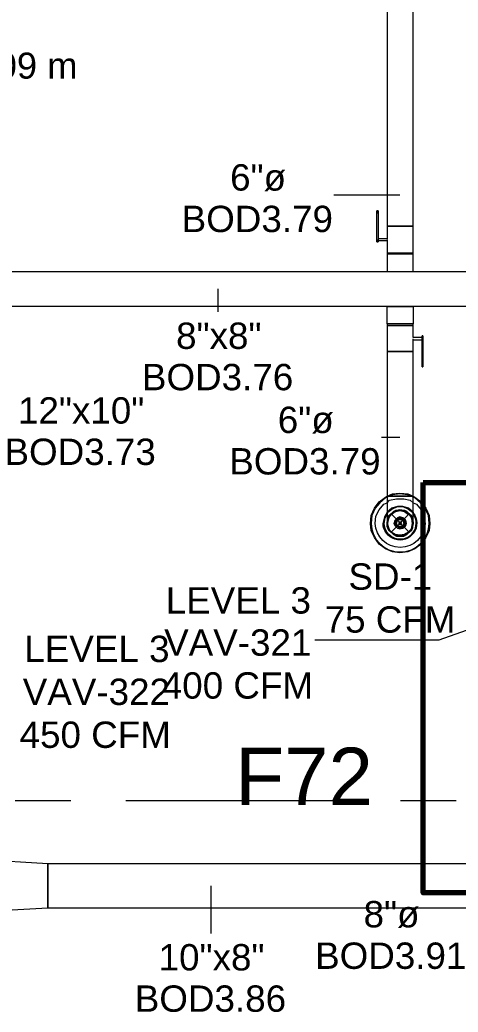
# Model space of a CAD drawing. Header units: metres. Extents: x -2 to 237, y -8 to 52.
# Drawn here: x 53.97 to 56.5, y 14.02 to 19.74 of the extents above; entities that cross this region are included whole.
import ezdxf

# ---------------------------------------------------------------- set-up
doc = ezdxf.new("R2010")
doc.units = ezdxf.units.M
doc.layers.add('HVAC - Ductos', color=5, linetype='Continuous', lineweight=0)
doc.layers.add('PDF3_Text', color=7, linetype='Continuous', lineweight=0)
doc.layers.add('PDF3_Geometry', color=7, linetype='Continuous', lineweight=0, true_color=0xaaaaaa)
doc.styles.add('PDF Arial-BoldMT-Identity-H', font='arial.ttf')
doc.styles.add('PDF Helvetica', font='')
doc.styles.get('PDF Helvetica').set_extended_font_data('Helvetica')

msp = doc.modelspace()

# ---------------------------------------------------------------- linework, layer by layer
at = {"layer": 'HVAC - Ductos', "lineweight": 0}
for points in [[(56.0366, 18.4765), (56.0366, 18.4719), (56.087, 18.4719), (56.087, 18.3985), (56.0962, 18.3985), (56.1099, 18.3985), (56.1237, 18.3985), (56.142, 18.3985), (56.1603, 18.3985), (56.1833, 18.3985), (56.2016, 18.3985), (56.2153, 18.3985), (56.2291, 18.3985), (56.2337, 18.3985), (56.2383, 18.3985), (56.2337, 18.3985), (56.2383, 18.3985), (56.2337, 18.3985), (56.2291, 18.3985), (56.2153, 18.3985), (56.2016, 18.3985), (56.1833, 18.3985), (56.1603, 18.3985), (56.142, 18.3985), (56.1237, 18.3985), (56.1099, 18.3985), (56.0962, 18.3985), (56.087, 18.3985), (56.087, 18.3939), (56.0962, 18.3939), (56.1099, 18.3939), (56.1237, 18.3939), (56.142, 18.3939), (56.1603, 18.3939), (56.1833, 18.3939), (56.2016, 18.3939), (56.2153, 18.3939), (56.2291, 18.3939), (56.2337, 18.3939), (56.2383, 18.3939), (56.2337, 18.3939), (56.2383, 18.3939), (56.2337, 18.3939), (56.2291, 18.3939), (56.2153, 18.3939), (56.2016, 18.3939), (56.1833, 18.3939), (56.1603, 18.3939), (56.142, 18.3939), (56.1237, 18.3939), (56.1099, 18.3939), (56.0962, 18.3939), (56.087, 18.3939), (56.087, 18.2931), (56.0962, 18.2931), (56.1099, 18.2931), (56.1237, 18.2931), (56.142, 18.2931), (56.1603, 18.2931), (56.1833, 18.2931), (56.2016, 18.2931), (56.2153, 18.2931), (56.2291, 18.2931), (56.2337, 18.2931), (56.2383, 18.2931), (56.2383, 18.3939), (56.2383, 18.3985), (56.2383, 18.5543), (56.2337, 18.5543), (56.2291, 18.5543), (56.2153, 18.5543), (56.2016, 18.5543), (56.1833, 18.5543), (56.1603, 18.5543), (56.142, 18.5543), (56.1237, 18.5543), (56.1099, 18.5543), (56.0962, 18.5543), (56.087, 18.5543), (56.0962, 18.5543), (56.1099, 18.5543), (56.1237, 18.5543), (56.142, 18.5543), (56.1603, 18.5543), (56.1833, 18.5543), (56.2016, 18.5543), (56.2153, 18.5543), (56.2291, 18.5543), (56.2337, 18.5543), (56.2383, 18.5543), (56.2383, 20.0944)], [(56.087, 20.0944), (56.087, 18.5543), (56.087, 18.4811), (56.0366, 18.4811)], [(56.1603, 18.7331), (55.7799, 18.7331)], [(56.0366, 18.6415), (56.0274, 18.6415)], [(56.0274, 18.4765), (56.0274, 18.4719), (56.0274, 18.4673), (56.0274, 18.4627), (56.0274, 18.4673), (56.0274, 18.4719), (56.0274, 18.4765), (56.0274, 18.6277)], [(56.0366, 18.6277), (56.0366, 18.4765), (56.0366, 18.4719), (56.0366, 18.4673), (56.0366, 18.4627), (56.0366, 18.4673), (56.0366, 18.4719)], [(56.0274, 18.4627), (56.0366, 18.4627)], [(56.087, 18.4765), (56.087, 18.4719)], [(55.1107, 18.1923), (55.1107, 18.0593)], [(56.2887, 17.7523), (56.2887, 17.9081), (56.2887, 17.9127), (56.2887, 17.9173), (56.2887, 17.9219), (56.2887, 17.9173), (56.2887, 17.9127), (56.2887, 17.9081), (56.2887, 17.9127), (56.2383, 17.9127), (56.2383, 17.9815), (56.2337, 17.9815), (56.2383, 17.9815), (56.2337, 17.9815), (56.2291, 17.9815), (56.2153, 17.9815), (56.2016, 17.9815), (56.1833, 17.9815), (56.1603, 17.9815), (56.142, 17.9815), (56.1237, 17.9815), (56.1099, 17.9815), (56.0962, 17.9815), (56.087, 17.9815), (56.087, 17.8302), (56.0962, 17.8302), (56.1099, 17.8302), (56.1237, 17.8302), (56.142, 17.8302), (56.1603, 17.8302), (56.1833, 17.8302), (56.2016, 17.8302), (56.2153, 17.8302), (56.2291, 17.8302), (56.2337, 17.8302), (56.2383, 17.8302), (56.2337, 17.8302), (56.2291, 17.8302), (56.2153, 17.8302), (56.2016, 17.8302), (56.1833, 17.8302), (56.1603, 17.8302), (56.142, 17.8302), (56.1237, 17.8302), (56.1099, 17.8302), (56.0962, 17.8302), (56.087, 17.8302), (56.087, 16.996), (56.0962, 16.996), (56.1099, 16.996), (56.1237, 16.996), (56.142, 16.996), (56.1603, 16.996), (56.1833, 16.996), (56.2016, 16.996), (56.2153, 16.996), (56.2291, 16.996), (56.2337, 16.996), (56.2383, 16.996), (56.2383, 17.8302), (56.2383, 17.8989), (56.2887, 17.8989)], [(56.2887, 17.9219), (56.2887, 17.9173), (56.2887, 17.9219)], [(56.2933, 17.9219), (56.2887, 17.9219)], [(56.2933, 17.9219), (56.2933, 17.9173), (56.2933, 17.9219)], [(56.2933, 17.9081), (56.2933, 17.9127), (56.2933, 17.9173), (56.2933, 17.9219), (56.2933, 17.9173), (56.2933, 17.9127), (56.2933, 17.9081), (56.2933, 17.7523)], [(56.2383, 17.8989), (56.2383, 17.9035)], [(56.2887, 17.7431), (56.2933, 17.7431)], [(56.1603, 17.3352), (56.0549, 17.3352)], [(56.2383, 16.8402), (56.2383, 16.8493), (56.2383, 16.8677), (56.2383, 16.8952), (56.2383, 16.9319), (56.2383, 16.9777), (56.2383, 16.996), (56.2475, 16.9915), (56.2841, 16.9639), (56.3116, 16.9273), (56.3299, 16.886), (56.3345, 16.8402), (56.3299, 16.7989), (56.3116, 16.7577), (56.2841, 16.721), (56.2475, 16.6935), (56.2062, 16.6752), (56.1603, 16.6706), (56.1191, 16.6752), (56.0779, 16.6935), (56.0411, 16.721), (56.0137, 16.7577), (55.9953, 16.7989), (55.9907, 16.8402), (55.9953, 16.886), (56.0137, 16.9273), (56.0411, 16.9639), (56.0779, 16.9915), (56.087, 16.996), (56.087, 16.9502), (56.087, 16.9089), (56.087, 16.8769), (56.087, 16.8539), (56.087, 16.8447)], [(56.087, 16.996), (56.1191, 17.0097), (56.1603, 17.0143), (56.2062, 17.0097), (56.2383, 16.996)], [(56.2383, 16.9915), (56.2062, 17.0052), (56.1603, 17.0097), (56.1191, 17.0052), (56.087, 16.9915)], [(56.2383, 16.996), (56.2337, 16.996), (56.2291, 16.996), (56.2153, 16.996), (56.2016, 16.996), (56.1833, 16.996), (56.1603, 16.996), (56.142, 16.996), (56.1237, 16.996), (56.1099, 16.996), (56.0962, 16.996), (56.087, 16.996)], [(56.087, 16.9593), (56.1007, 16.9731), (56.142, 16.9823), (56.1833, 16.9823), (56.2199, 16.9731), (56.2383, 16.9593)], [(56.1879, 16.9135), (56.1925, 16.9135), (56.1925, 16.9089), (56.2153, 16.8952), (56.2016, 16.9089), (56.1833, 16.9135), (56.1603, 16.9181), (56.142, 16.9135), (56.1237, 16.9089), (56.1099, 16.8952), (56.0962, 16.8815), (56.087, 16.8631), (56.087, 16.8493)], [(56.2383, 16.8493), (56.2337, 16.8631), (56.2337, 16.8402), (56.2337, 16.8219), (56.2245, 16.8035), (56.2153, 16.7897), (56.197, 16.7806), (56.1833, 16.7715), (56.1603, 16.7669), (56.142, 16.7715), (56.1237, 16.7806), (56.1099, 16.7897), (56.0962, 16.8035), (56.0916, 16.8219), (56.087, 16.8402), (56.0916, 16.8631), (56.0962, 16.8769), (56.1099, 16.8952), (56.1237, 16.9043), (56.142, 16.9135), (56.1603, 16.9135), (56.1833, 16.9135), (56.197, 16.9043), (56.2153, 16.8952), (56.2245, 16.8769), (56.2337, 16.8631), (56.2291, 16.8815), (56.2153, 16.8952), (56.2291, 16.8723), (56.2337, 16.8723), (56.2337, 16.8677)], [(56.2291, 16.8173), (56.2337, 16.8402), (56.2291, 16.8127), (56.2107, 16.7897), (56.1879, 16.776), (56.1603, 16.7715), (56.1329, 16.776), (56.1099, 16.7897), (56.0962, 16.8127), (56.0916, 16.8402), (56.0962, 16.8677), (56.1099, 16.8906), (56.1329, 16.9089), (56.1099, 16.8952), (56.0962, 16.8723)], [(56.1283, 16.9089), (56.1329, 16.9135), (56.1374, 16.9135)], [(56.1329, 16.9089), (56.1603, 16.9135), (56.1879, 16.9089), (56.2107, 16.8906)], [(56.1374, 16.9089), (56.1603, 16.9135), (56.1879, 16.9089)], [(56.2153, 16.8906), (56.2291, 16.8677), (56.2337, 16.8402), (56.2291, 16.8677)], [(56.0916, 16.8173), (56.087, 16.8402), (56.0916, 16.8677), (56.0916, 16.8723)], [(56.087, 16.8447), (56.087, 16.8402)], [(56.0916, 16.8127), (56.0916, 16.8173)], [(56.1329, 16.776), (56.1099, 16.7897), (56.0962, 16.8127)], [(56.1374, 16.7715), (56.1329, 16.7715), (56.1283, 16.7715)], [(56.1879, 16.7715), (56.1603, 16.7669), (56.1374, 16.7715)], [(56.1925, 16.7715), (56.1879, 16.7715)], [(56.2291, 16.8127), (56.2153, 16.7897), (56.1925, 16.776)], [(56.2337, 16.8173), (56.2337, 16.8127), (56.2291, 16.8081)], [(56.7333, 16.2901), (56.3849, 16.1664), (55.6699, 16.1664)], [(57.2833, 14.8785), (57.4162, 14.8785), (57.4162, 14.6218), (54.1299, 14.6218), (54.1299, 14.8785), (56.7241, 14.8785), (56.7149, 14.8785)], [(55.0695, 14.7502), (55.0695, 14.4752)]]:
    msp.add_lwpolyline(points, dxfattribs=at)
for points in [[(56.0274, 18.6277), (56.0274, 18.6323), (56.0274, 18.6369), (56.0274, 18.6415), (56.0274, 18.6369), (56.0274, 18.6323)], [(56.0366, 18.6277), (56.0366, 18.6323), (56.0366, 18.6369), (56.0366, 18.6415), (56.0366, 18.6369), (56.0366, 18.6323)], [(56.5591, 18.0915), (53.8183, 18.0915), (53.8183, 18.2931), (56.5591, 18.2931)], [(56.087, 17.9906), (56.087, 18.0915), (56.0962, 18.0915), (56.1099, 18.0915), (56.1237, 18.0915), (56.142, 18.0915), (56.1603, 18.0915), (56.1833, 18.0915), (56.2016, 18.0915), (56.2153, 18.0915), (56.2291, 18.0915), (56.2337, 18.0915), (56.2383, 18.0915), (56.2383, 17.9906), (56.2337, 17.9906), (56.2291, 17.9906), (56.2153, 17.9906), (56.2016, 17.9906), (56.1833, 17.9906), (56.1603, 17.9906), (56.142, 17.9906), (56.1237, 17.9906), (56.1099, 17.9906), (56.0962, 17.9906), (56.087, 17.9906), (56.087, 17.9815), (56.0962, 17.9815), (56.1099, 17.9815), (56.1237, 17.9815), (56.142, 17.9815), (56.1603, 17.9815), (56.1833, 17.9815), (56.2016, 17.9815), (56.2153, 17.9815), (56.2291, 17.9815), (56.2337, 17.9815), (56.2383, 17.9815), (56.2383, 17.9906), (56.2337, 17.9906), (56.2383, 17.9906), (56.2337, 17.9906), (56.2291, 17.9906), (56.2153, 17.9906), (56.2016, 17.9906), (56.1833, 17.9906), (56.1603, 17.9906), (56.142, 17.9906), (56.1237, 17.9906), (56.1099, 17.9906), (56.0962, 17.9906)], [(56.2887, 17.7523), (56.2887, 17.7477), (56.2887, 17.7431), (56.2887, 17.7477)], [(56.2933, 17.7523), (56.2933, 17.7477), (56.2933, 17.7431), (56.2933, 17.7477)], [(56.087, 16.8997), (56.0733, 16.8769), (56.0641, 16.8402), (56.0733, 16.8769)], [(56.087, 16.9043), (56.1145, 16.9273), (56.1466, 16.9365), (56.1787, 16.9365), (56.2107, 16.9273), (56.2383, 16.9043), (56.2383, 16.8997), (56.2383, 16.9043), (56.2107, 16.9273), (56.1787, 16.9365), (56.1466, 16.9365), (56.1145, 16.9273), (56.087, 16.9043), (56.087, 16.8997)], [(56.2337, 16.9043), (56.2107, 16.9227), (56.1787, 16.9365), (56.1466, 16.9365), (56.1145, 16.9227), (56.0916, 16.9043), (56.087, 16.8952), (56.0916, 16.9043), (56.1145, 16.9227), (56.1466, 16.9365), (56.1787, 16.9365), (56.2107, 16.9227), (56.2337, 16.9043), (56.2383, 16.8952)], [(56.087, 16.8402), (56.087, 16.8493), (56.087, 16.8402), (56.087, 16.8219), (56.0962, 16.8035), (56.1099, 16.7897), (56.1237, 16.776), (56.142, 16.7669), (56.1603, 16.7669), (56.1833, 16.7669), (56.2016, 16.776), (56.2153, 16.7897), (56.2291, 16.8035), (56.2337, 16.8219), (56.2383, 16.8402), (56.2383, 16.8493), (56.2383, 16.8402), (56.2337, 16.8219), (56.2291, 16.8035), (56.2153, 16.7897), (56.2016, 16.776), (56.1833, 16.7669), (56.1603, 16.7669), (56.142, 16.7669), (56.1237, 16.776), (56.1099, 16.7897), (56.0962, 16.8035), (56.087, 16.8219)], [(56.1329, 16.8585), (56.1283, 16.8402), (56.1329, 16.8585), (56.1466, 16.8723), (56.1603, 16.8769), (56.1787, 16.8723), (56.1925, 16.8585), (56.197, 16.8402), (56.1925, 16.8585), (56.1787, 16.8723), (56.1603, 16.8769), (56.1466, 16.8723)], [(56.1925, 16.8265), (56.197, 16.8402), (56.1925, 16.8265), (56.1787, 16.8127), (56.1603, 16.8081), (56.1466, 16.8127), (56.1329, 16.8265), (56.1283, 16.8402), (56.1329, 16.8265), (56.1466, 16.8127), (56.1603, 16.8081), (56.1787, 16.8127)], [(56.142, 16.8585), (56.1374, 16.8402), (56.142, 16.8585), (56.1557, 16.8677), (56.1695, 16.8677), (56.1833, 16.8585), (56.1879, 16.8402), (56.1833, 16.8585), (56.1695, 16.8677), (56.1557, 16.8677)], [(56.1833, 16.8265), (56.1879, 16.8402), (56.1833, 16.8265), (56.1695, 16.8173), (56.1557, 16.8173), (56.142, 16.8265), (56.1374, 16.8402), (56.142, 16.8265), (56.1557, 16.8173), (56.1695, 16.8173)], [(56.1787, 16.8265), (56.1603, 16.8219), (56.1466, 16.8265), (56.142, 16.8402), (56.1466, 16.8585), (56.1603, 16.8631), (56.1787, 16.8585), (56.1833, 16.8402)], [(56.1603, 16.8447), (56.1557, 16.8402), (56.1603, 16.8493), (56.1649, 16.8493), (56.1695, 16.8402), (56.1649, 16.8447)], [(56.1649, 16.8356), (56.1695, 16.8402), (56.1649, 16.8356), (56.1603, 16.8356), (56.1557, 16.8402), (56.1603, 16.8356)], [(54.1299, 14.6218), (53.7495, 14.5989), (53.7495, 14.9014), (54.1299, 14.8785)]]:
    msp.add_lwpolyline(points, close=True, dxfattribs=at)
for points in [[(56.087, 16.9915), (56.0779, 16.9869), (56.0457, 16.9593), (56.0183, 16.9273), (55.9999, 16.886), (55.9953, 16.8402, 0.985971), (56.3299, 16.8402), (56.3253, 16.886), (56.307, 16.9273), (56.2795, 16.9593), (56.2475, 16.9869), (56.2383, 16.9915)], [(56.2383, 16.9593), (56.2566, 16.9502), (56.2841, 16.9181), (56.2979, 16.8815), (56.307, 16.8402, -0.962403), (56.0183, 16.8402), (56.0229, 16.8815), (56.0411, 16.9181), (56.0687, 16.9502), (56.087, 16.9593)]]:
    msp.add_lwpolyline(points, format="xyb", dxfattribs=at)
msp.add_lwpolyline([(56.087, 16.8952), (56.0733, 16.8723), (56.0687, 16.8402, 1.352057), (56.2383, 16.8952), (56.252, 16.8723), (56.2566, 16.8402), (56.252, 16.8769), (56.2383, 16.8997, -1.386104), (56.0641, 16.8402, 0.970684), (56.2566, 16.8402, -1.35273)], format="xyb", close=True, dxfattribs=at)
at = {"layer": 'PDF3_Geometry', "color": 232, "lineweight": 70, "true_color": 0xe91e64}
msp.add_lwpolyline([(56.2944, 17.0766), (56.9852, 17.0766), (56.9852, 14.7088), (56.2944, 14.7088)], close=True, dxfattribs=at)
at = {"layer": 'PDF3_Geometry', "color": 8, "lineweight": 0, "true_color": 0x808080}
msp.add_lwpolyline([(56.2245, 16.886), (56.1879, 16.9135), (56.1374, 16.9135), (56.1007, 16.886), (56.087, 16.8402), (56.1007, 16.7989), (56.1374, 16.7715), (56.1879, 16.7715), (56.2245, 16.7989), (56.2383, 16.8402)], close=True, dxfattribs=at)
for points in [[(56.1099, 16.8952), (56.2153, 16.7897)], [(56.2153, 16.8952), (56.1099, 16.7897)]]:
    msp.add_lwpolyline(points, dxfattribs=at)
at = {"layer": 'PDF3_Geometry', "lineweight": 0}
for points in [[(54.2628, 15.2405), (53.942, 15.2405)], [(55.8487, 15.2405), (54.5791, 15.2405)], [(56.4857, 15.2405), (56.1649, 15.2405)]]:
    msp.add_lwpolyline(points, dxfattribs=at)

# ---------------------------------------------------------------- texts
at = {"layer": 'PDF3_Text', "lineweight": 0, "attachment_point": 4, "style": 'PDF Helvetica'}
for s, insert, char_height in [('0.09 m', (53.6597, 19.4787), 0.15008), ('6"ø', (55.1814, 18.8331), 0.15195), ('BOD3.79', (54.9018, 18.5947), 0.15195), ('8"x8"', (54.8697, 17.921), 0.15195), ('BOD3.76', (54.6726, 17.6826), 0.15195), ('12"x10"', (53.9576, 17.4901), 0.15195), ('6"ø', (55.4564, 17.4351), 0.15195), ('BOD3.73', (53.8797, 17.2518), 0.15195), ('BOD3.79', (55.1768, 17.1968), 0.15195), ('SD-1', (55.8643, 16.5322), 0.15195), ('LEVEL 3', (54.8101, 16.3947), 0.15195), ('75 CFM', (55.7268, 16.2847), 0.15195), ('VAV-321', (54.801, 16.1517), 0.15195), ('LEVEL 3', (53.9943, 16.1151), 0.15195), ('400 CFM', (54.7872, 15.9042), 0.15195), ('VAV-322', (53.9851, 15.8676), 0.15195), ('450 CFM', (53.9668, 15.6201), 0.15195), ('8"ø', (55.9514, 14.5842), 0.15195), ('BOD3.91', (55.6718, 14.3458), 0.15195), ('10"x8"', (54.7689, 14.3367), 0.15195), ('BOD3.86', (54.6314, 14.0983), 0.15195)]:
    msp.add_mtext(s, dxfattribs=dict(at, insert=insert, char_height=char_height))
at = {"layer": 'PDF3_Text', "color": 232, "lineweight": 70, "true_color": 0xe91e64, "insert": (55.2112, 15.3814), "char_height": 0.33001, "attachment_point": 4, "style": 'PDF Arial-BoldMT-Identity-H'}
msp.add_mtext('F72', dxfattribs=at)

doc.saveas('drawing.dxf')
